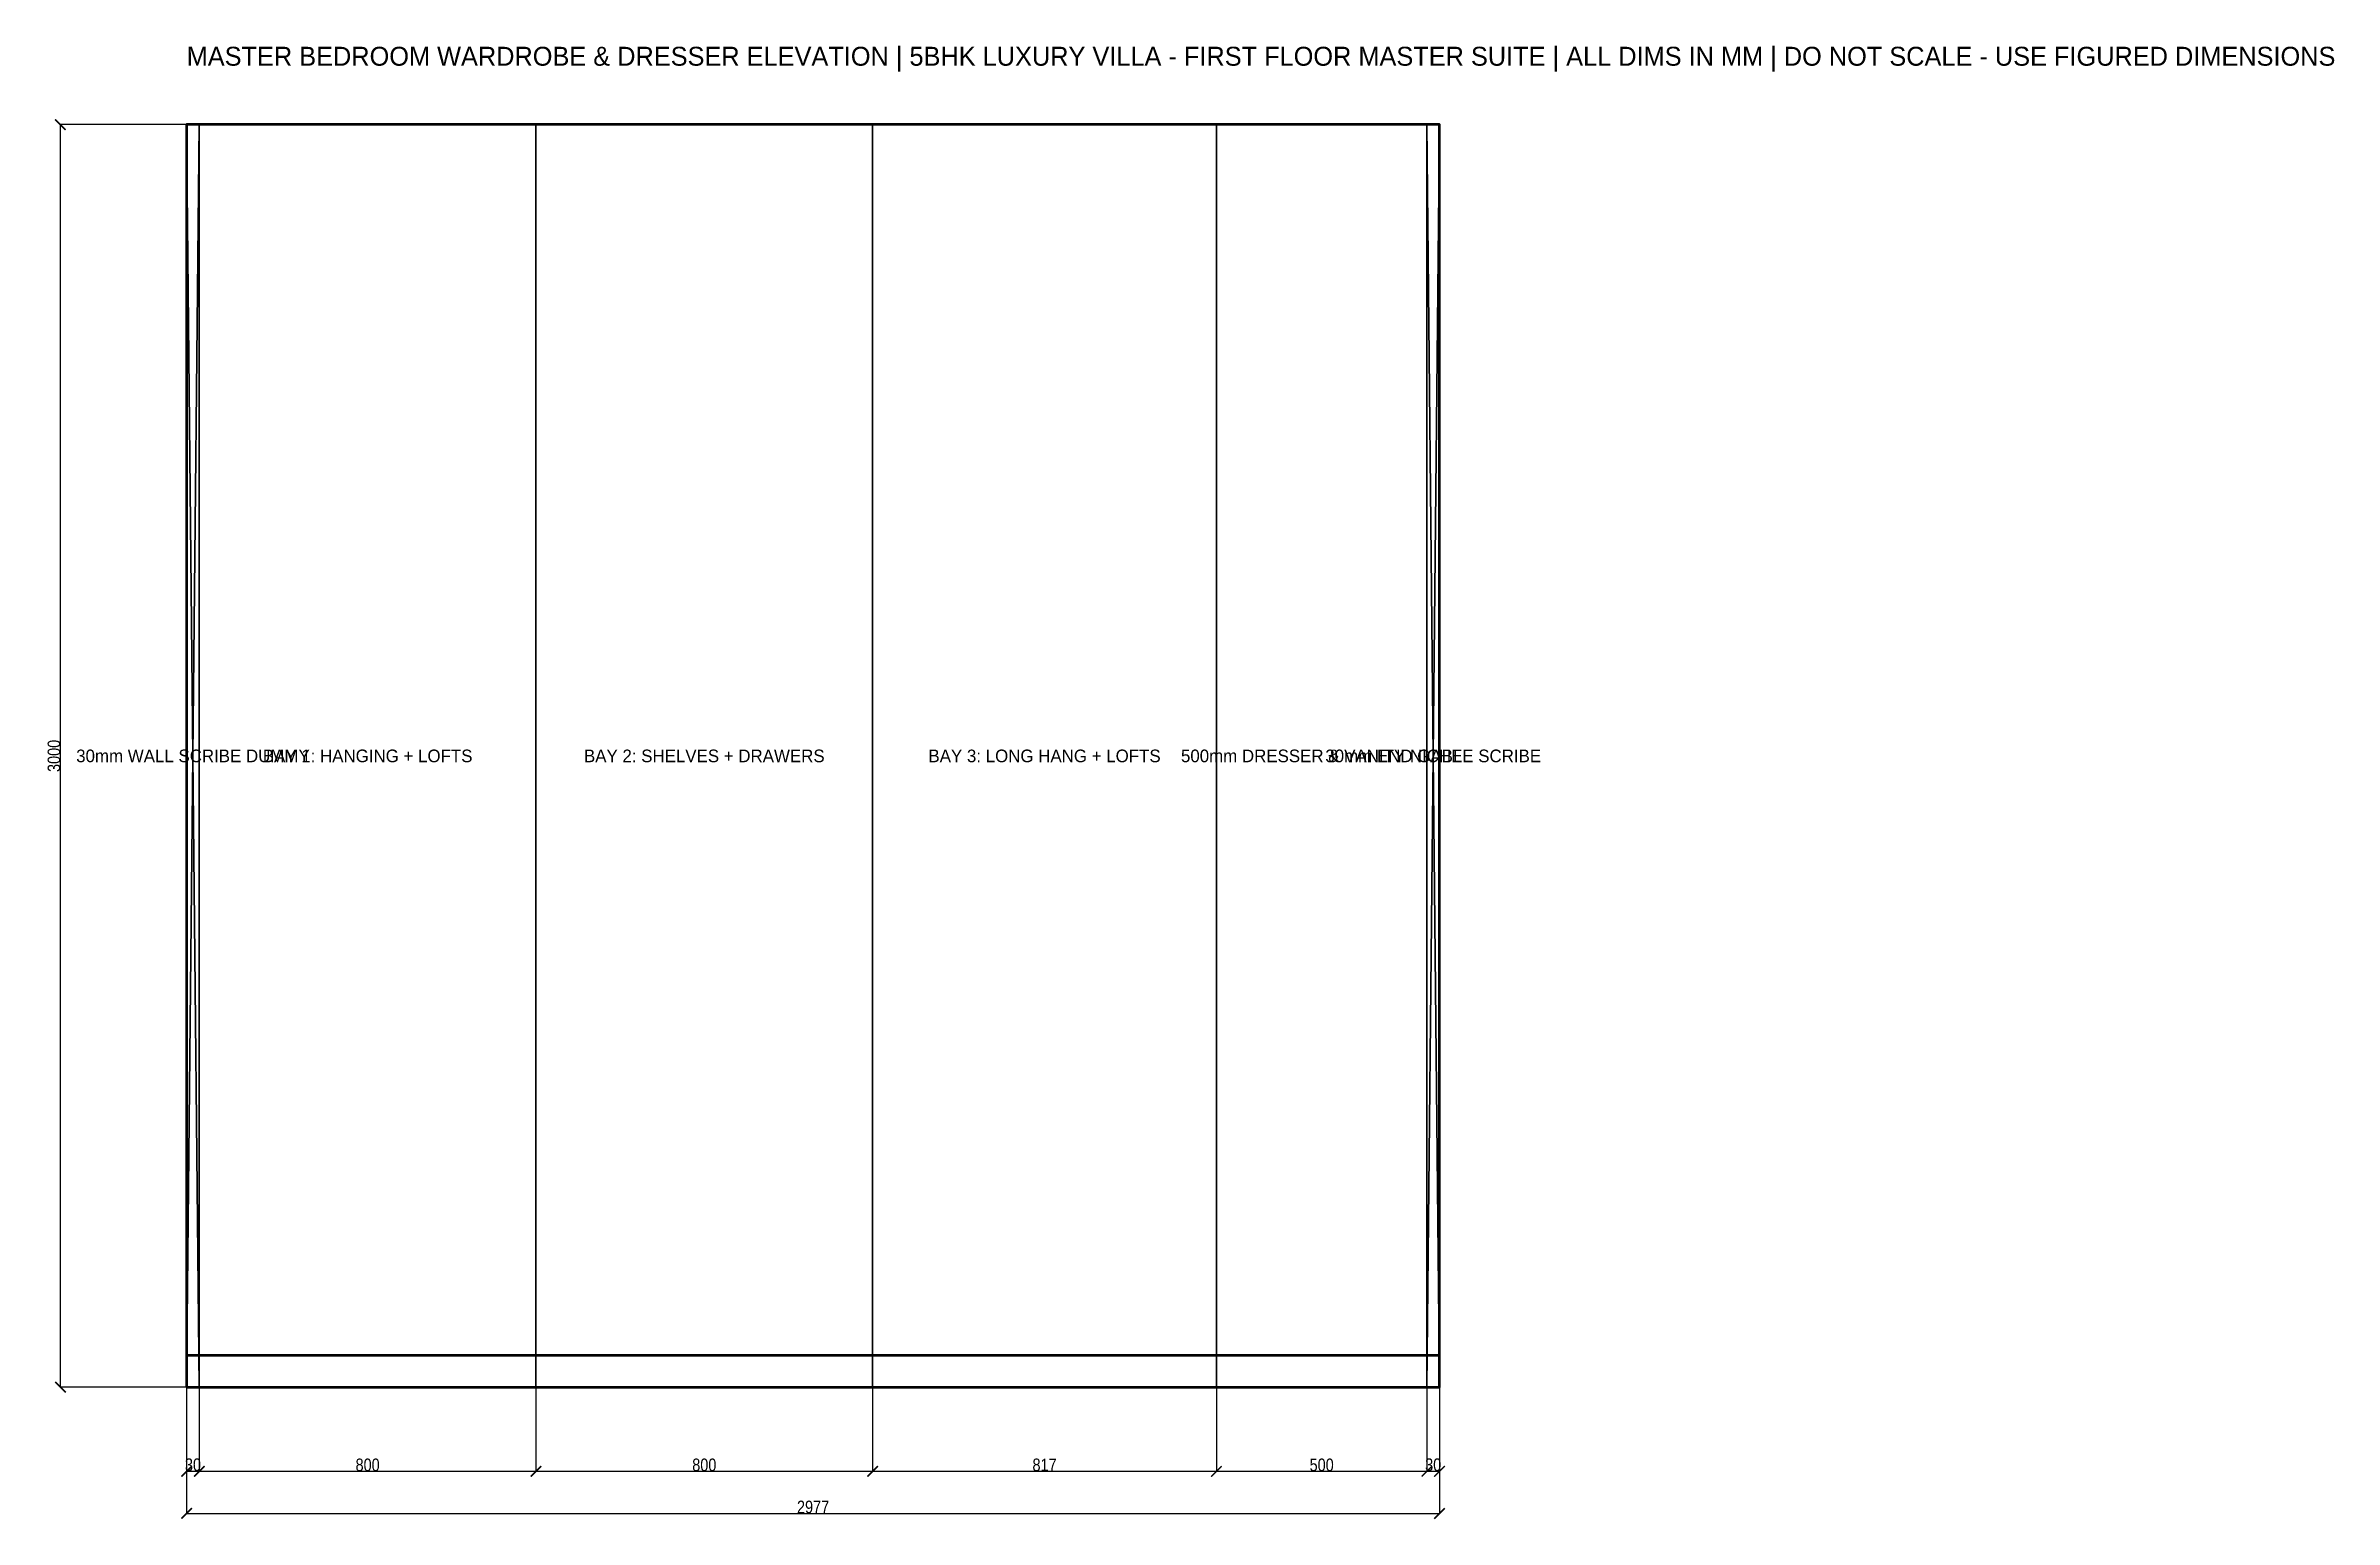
# Model space of a CAD drawing. Header units: millimetres. Extents: x -335 to 5103, y -314 to 3187.
import ezdxf
from ezdxf.enums import TextEntityAlignment as Align

# ---------------------------------------------------------------- set-up
doc = ezdxf.new("R2010")
doc.units = ezdxf.units.MM
for name, color, linetype, lineweight in [('A-DIMS', 1, 'Continuous', 18), ('A-TEXT', 7, 'Continuous', 18), ('A-WALL', 8, 'Continuous', 50), ('I-CARCASS', 7, 'Continuous', 35), ('I-FILLER', 2, 'Continuous', 35), ('I-SHUTTER', 3, 'Continuous', 25)]:
    doc.layers.add(name, color=color, linetype=linetype, lineweight=lineweight)
doc.styles.add('OpenSansCondensed-Light', font='OpenSansCondensed-Light.ttf')
doc.dimstyles.new('EZDXF', dxfattribs={"dimtxt": 0.25, "dimasz": 0.175, "dimexe": 0.375, "dimexo": 0.125, "dimgap": 0.1, "dimtad": 1, "dimlfac": 100, "dimzin": 12, "dimdsep": 46, "dimtxsty": 'OpenSansCondensed-Light', "dimblk": 'ARCHTICK', "dimcen": 2.5, "dimazin": 3, "dimtfac": 0.5, "dimtmove": 2, "dimatfit": 3})

# ---------------------------------------------------------------- blocks, each defined once
blk = doc.blocks.new('_ARCHTICK')
at = {"color": 0, "linetype": 'BYBLOCK', "const_width": 0.15}
blk.add_lwpolyline([(-0.5, -0.5), (0.5, 0.5)], dxfattribs=at)

msp = doc.modelspace()

# ---------------------------------------------------------------- linework, layer by layer
at = {"layer": 'A-WALL'}
for points in [[(0, 0), (2977, 0), (2977, 3000), (0, 3000)], [(0, 0), (2977, 0), (2977, 75), (0, 75)]]:
    msp.add_lwpolyline(points, close=True, dxfattribs=at)
at = {"layer": 'I-CARCASS'}
msp.add_lwpolyline([(2447, 0), (2947, 0), (2947, 3000), (2447, 3000)], close=True, dxfattribs=at)
at = {"layer": 'I-FILLER'}
for p, q in [((0, 0), (30, 3000)), ((0, 3000), (30, 0)), ((2947, 0), (2977, 3000)), ((2947, 3000), (2977, 0))]:
    msp.add_line(p, q, dxfattribs=at)
for points in [[(0, 0), (30, 0), (30, 3000), (0, 3000)], [(2947, 0), (2977, 0), (2977, 3000), (2947, 3000)]]:
    msp.add_lwpolyline(points, close=True, dxfattribs=at)
at = {"layer": 'I-SHUTTER'}
for points in [[(30, 0), (830, 0), (830, 3000), (30, 3000)], [(830, 0), (1630, 0), (1630, 3000), (830, 3000)], [(1630, 0), (2447, 0), (2447, 3000), (1630, 3000)]]:
    msp.add_lwpolyline(points, close=True, dxfattribs=at)

# ---------------------------------------------------------------- texts
at = {"layer": 'A-TEXT'}
msp.add_text('MASTER BEDROOM WARDROBE & DRESSER ELEVATION | 5BHK LUXURY VILLA - FIRST FLOOR MASTER SUITE | ALL DIMS IN MM | DO NOT SCALE - USE FIGURED DIMENSIONS', height=45, dxfattribs=at).set_placement((0, 3140))
at = {"layer": 'I-CARCASS'}
msp.add_text('500mm DRESSER & VANITY NICHE', height=30, dxfattribs=at).set_placement((2697, 1500), align=Align.MIDDLE_CENTER)
at = {"layer": 'I-FILLER'}
for s, p in [('30mm WALL SCRIBE DUMMY', (15, 1500)), ('30mm END GABLE SCRIBE', (2962, 1500))]:
    msp.add_text(s, height=30, dxfattribs=at).set_placement(p, align=Align.MIDDLE_CENTER)
at = {"layer": 'I-SHUTTER'}
for s, p in [('BAY 1: HANGING + LOFTS', (430, 1500)), ('BAY 2: SHELVES + DRAWERS', (1230, 1500)), ('BAY 3: LONG HANG + LOFTS', (2038.5, 1500))]:
    msp.add_text(s, height=30, dxfattribs=at).set_placement(p, align=Align.MIDDLE_CENTER)

# ---------------------------------------------------------------- dimensions: what is measured, and where the dimension line sits
at = {"layer": 'A-DIMS'}
msp.add_linear_dim(base=(-300, 0), p1=(0, 0), p2=(0, 3000), angle=90, dimstyle='EZDXF', override={"dimtxt": 30, "dimasz": 25, "dimtad": 1, "dimdec": 0, "dimlfac": 1}, dxfattribs=at).render()
for base, p1, p2 in [((0, -300), (0, 0), (2977, 0)), ((0, -200), (0, 0), (30, 0)), ((30, -200), (30, 0), (830, 0)), ((830, -200), (830, 0), (1630, 0)), ((1630, -200), (1630, 0), (2447, 0)), ((2447, -200), (2447, 0), (2947, 0)), ((2947, -200), (2947, 0), (2977, 0))]:
    msp.add_linear_dim(base=base, p1=p1, p2=p2, dimstyle='EZDXF', override={"dimtxt": 30, "dimasz": 25, "dimtad": 1, "dimdec": 0, "dimlfac": 1}, dxfattribs=at).render()

doc.saveas('drawing.dxf')
